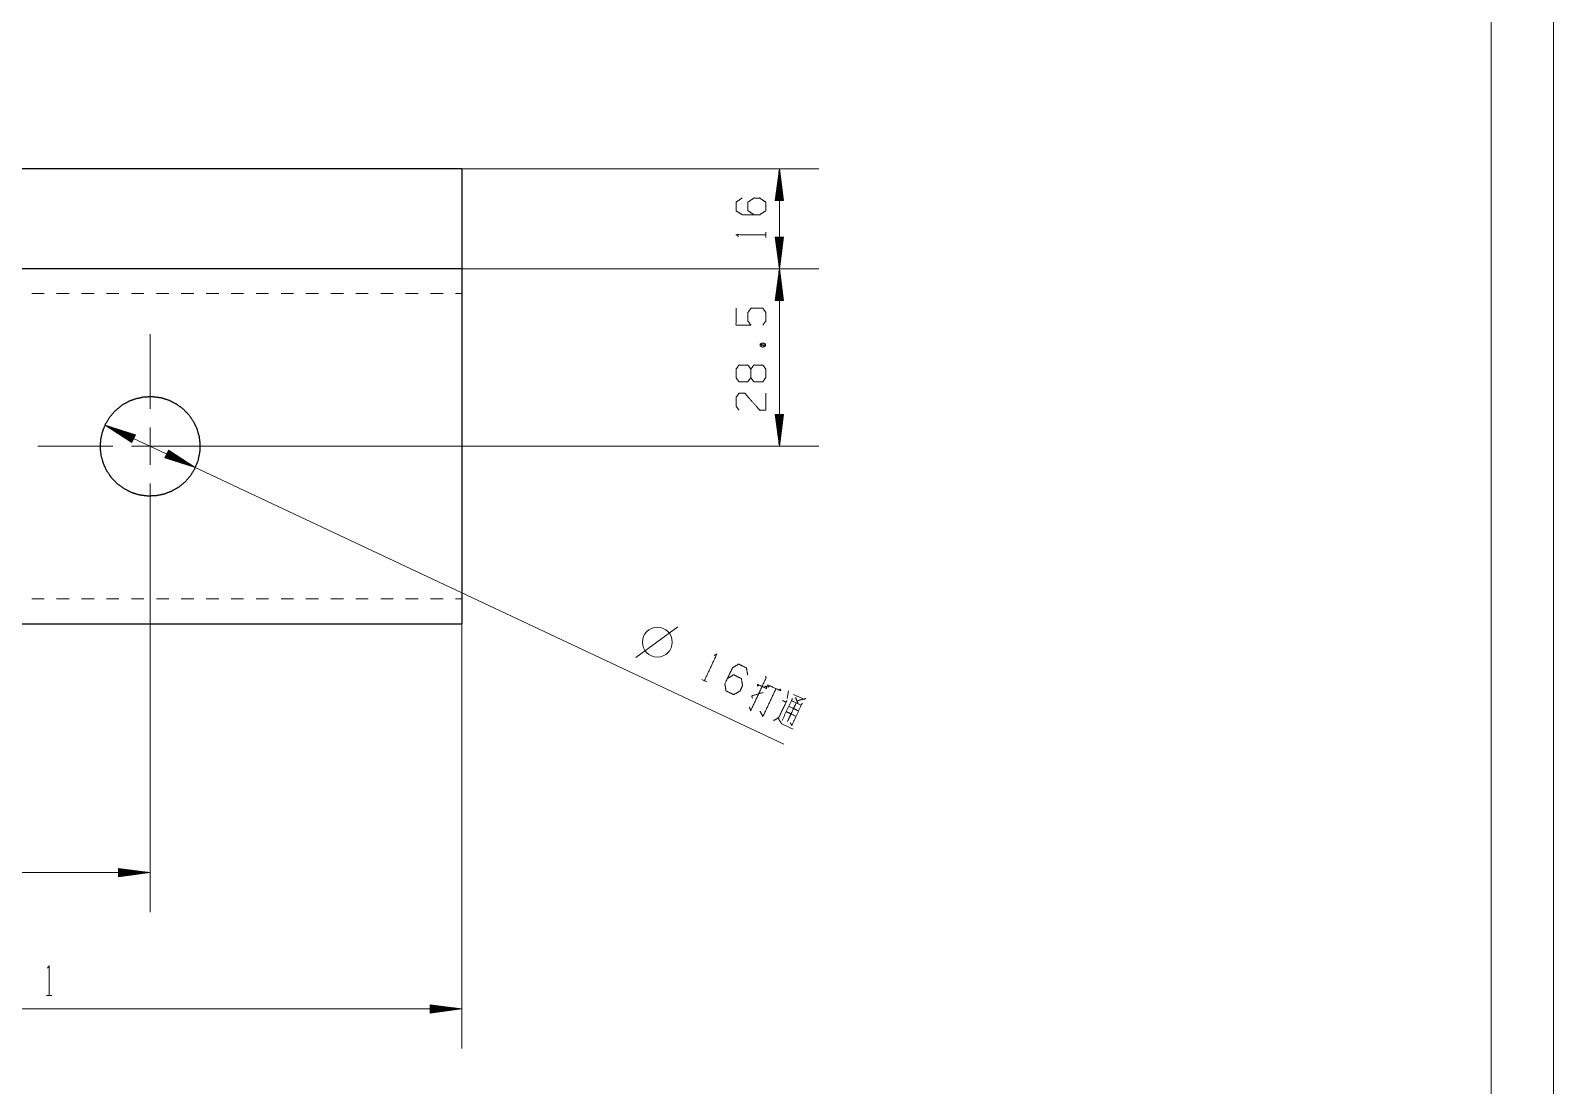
# Model space of a CAD drawing. Header units: millimetres. Extents: x 0 to 420, y 0 to 297.
# Drawn here: x 297.8 to 420, y 127.7 to 212.3 of the extents above; entities that cross this region are included whole.
import ezdxf

# ---------------------------------------------------------------- set-up
doc = ezdxf.new("R2010")
doc.units = ezdxf.units.MM
doc.layers.add('101', color=7, linetype='Continuous', true_color=0xffffff)

msp = doc.modelspace()

# ---------------------------------------------------------------- linework, layer by layer
at = {"layer": '101', "color": 133, "linetype": 'Continuous', "lineweight": 18}
for p, q in [((420, 0), (420, 297)), ((415, 5), (415, 292))]:
    msp.add_line(p, q, dxfattribs=at)
at = {"layer": '101', "color": 252, "linetype": 'Continuous', "lineweight": 25}
for p, q in [((332.41, 201.21), (269.91, 201.21)), ((332.41, 201.21), (332.41, 193.21)), ((332.41, 193.21), (261.91, 193.21))]:
    msp.add_line(p, q, dxfattribs=at)
at = {"layer": '101', "color": 22, "linetype": 'Continuous', "lineweight": 18}
for p, q in [((332.41, 201.21), (361.06, 201.21)), ((357.89, 201.21), (357.55, 198.67)), ((357.81, 198.67), (357.81, 200.63)), ((357.86, 198.67), (357.86, 201.01)), ((357.89, 193.21), (357.89, 201.21)), ((358.22, 198.67), (357.89, 201.21)), ((357.91, 198.67), (357.91, 201.01)), ((357.96, 198.67), (357.96, 200.63)), ((357.66, 198.67), (357.66, 199.47)), ((357.71, 198.67), (357.71, 199.86)), ((357.76, 198.67), (357.76, 200.24)), ((358.02, 198.67), (358.02, 200.24)), ((358.07, 198.67), (358.07, 199.86)), ((358.12, 198.67), (358.12, 199.47)), ((357.55, 198.67), (358.22, 198.67)), ((357.56, 198.67), (357.56, 198.7)), ((357.56, 198.67), (357.56, 198.7)), ((357.61, 198.67), (357.61, 199.08)), ((358.17, 198.67), (358.17, 199.08)), ((358.22, 198.67), (358.22, 198.7)), ((358.22, 198.67), (358.22, 198.7)), ((358.22, 195.75), (357.55, 195.75)), ((357.55, 195.75), (357.89, 193.21)), ((357.56, 195.75), (357.56, 195.71)), ((357.56, 195.75), (357.56, 195.71)), ((357.61, 195.75), (357.61, 195.33)), ((357.66, 195.75), (357.66, 194.94)), ((357.71, 195.75), (357.71, 194.56)), ((357.76, 195.75), (357.76, 194.17)), ((357.81, 195.75), (357.81, 193.78)), ((357.86, 195.75), (357.86, 193.4)), ((357.89, 193.21), (358.22, 195.75)), ((357.91, 195.75), (357.91, 193.4)), ((357.96, 195.75), (357.96, 193.78)), ((358.02, 195.75), (358.02, 194.17)), ((358.07, 195.75), (358.07, 194.56)), ((358.12, 195.75), (358.12, 194.94)), ((358.17, 195.75), (358.17, 195.33)), ((358.22, 195.75), (358.22, 195.71)), ((358.22, 195.75), (358.22, 195.71)), ((332.41, 193.21), (361.06, 193.21)), ((332.41, 193.21), (361.06, 193.21)), ((357.89, 193.21), (357.55, 190.67)), ((357.89, 178.96), (357.89, 193.21)), ((358.22, 190.67), (357.89, 193.21)), ((357.71, 190.67), (357.71, 191.86)), ((357.76, 190.67), (357.76, 192.24)), ((357.81, 190.67), (357.81, 192.63)), ((357.86, 190.67), (357.86, 193.01)), ((357.91, 190.67), (357.91, 193.01)), ((357.96, 190.67), (357.96, 192.63)), ((358.02, 190.67), (358.02, 192.24)), ((358.07, 190.67), (358.07, 191.86)), ((332.41, 191.21), (332.41, 130.63)), ((357.55, 190.67), (358.22, 190.67)), ((357.56, 190.67), (357.56, 190.7)), ((357.56, 190.67), (357.56, 190.7)), ((357.61, 190.67), (357.61, 191.08)), ((357.66, 190.67), (357.66, 191.47)), ((358.12, 190.67), (358.12, 191.47)), ((358.17, 190.67), (358.17, 191.08)), ((358.22, 190.67), (358.22, 190.7)), ((358.22, 190.67), (358.22, 190.7)), ((357.55, 181.5), (357.89, 178.96)), ((358.22, 181.5), (357.55, 181.5)), ((357.56, 181.5), (357.56, 181.46)), ((357.56, 181.5), (357.56, 181.46)), ((357.61, 181.5), (357.61, 181.08)), ((357.66, 181.5), (357.66, 180.69)), ((357.71, 181.5), (357.71, 180.31)), ((357.76, 181.5), (357.76, 179.92)), ((357.81, 181.5), (357.81, 179.53)), ((357.86, 181.5), (357.86, 179.15)), ((357.89, 178.96), (358.22, 181.5)), ((357.91, 181.5), (357.91, 179.15)), ((357.96, 181.5), (357.96, 179.53)), ((358.02, 181.5), (358.02, 179.92)), ((358.07, 181.5), (358.07, 180.31)), ((358.12, 181.5), (358.12, 180.69)), ((358.17, 181.5), (358.17, 181.08)), ((358.22, 181.5), (358.22, 181.46)), ((358.22, 181.5), (358.22, 181.46)), ((303.79, 180.66), (305.95, 179.27)), ((303.79, 180.66), (358.25, 155.06)), ((306.23, 179.88), (303.79, 180.66)), ((306.08, 179.55), (303.96, 180.55)), ((306.1, 179.6), (303.98, 180.6)), ((306.06, 179.51), (304.29, 180.34)), ((306.12, 179.65), (304.35, 180.48)), ((306.04, 179.46), (304.61, 180.13)), ((306.15, 179.69), (304.72, 180.36)), ((306.02, 179.42), (304.94, 179.92)), ((306.17, 179.74), (305.09, 180.24)), ((306, 179.37), (305.27, 179.71)), ((306.19, 179.78), (305.46, 180.13)), ((306.21, 179.83), (305.83, 180.01)), ((305.95, 179.27), (306.23, 179.88)), ((306.23, 179.88), (306.2, 179.89)), ((306.23, 179.88), (306.2, 179.89)), ((305.97, 179.32), (305.6, 179.5)), ((305.95, 179.28), (305.92, 179.29)), ((305.95, 179.28), (305.92, 179.29)), ((307.41, 178.96), (361.06, 178.96)), ((308.88, 178.64), (308.59, 178.03)), ((308.77, 178.4), (310.54, 177.57)), ((308.79, 178.45), (310.21, 177.78)), ((308.81, 178.5), (309.89, 177.99)), ((308.83, 178.54), (309.56, 178.2)), ((308.85, 178.59), (309.23, 178.41)), ((311.03, 177.25), (308.88, 178.64)), ((308.88, 178.63), (308.9, 178.62)), ((308.88, 178.63), (308.9, 178.62)), ((308.59, 178.04), (308.62, 178.02)), ((308.59, 178.04), (308.62, 178.02)), ((308.59, 178.03), (311.03, 177.25)), ((308.62, 178.08), (308.99, 177.9)), ((308.64, 178.13), (309.36, 177.79)), ((308.66, 178.17), (309.74, 177.67)), ((308.68, 178.22), (310.11, 177.55)), ((308.7, 178.27), (310.48, 177.43)), ((308.72, 178.31), (310.85, 177.31)), ((308.75, 178.36), (310.87, 177.36)), ((307.41, 169.96), (307.41, 141.57)), ((307.41, 144.75), (261.91, 144.75)), ((304.87, 145.08), (304.87, 144.41)), ((304.87, 145.08), (304.91, 145.08)), ((307.41, 144.75), (304.87, 145.08)), ((304.87, 145.08), (304.91, 145.08)), ((304.87, 145.03), (305.29, 145.03)), ((304.87, 144.98), (305.68, 144.98)), ((304.87, 144.92), (306.06, 144.92)), ((304.87, 144.87), (306.45, 144.87)), ((304.87, 144.82), (306.83, 144.82)), ((304.87, 144.77), (307.22, 144.77)), ((304.87, 144.41), (307.41, 144.75)), ((304.87, 144.72), (307.22, 144.72)), ((304.87, 144.67), (306.83, 144.67)), ((304.87, 144.62), (306.45, 144.62)), ((304.87, 144.57), (306.06, 144.57)), ((304.87, 144.52), (305.68, 144.52)), ((304.87, 144.47), (305.29, 144.47)), ((304.87, 144.42), (304.91, 144.42)), ((304.87, 144.42), (304.91, 144.42)), ((261.91, 133.8), (332.41, 133.8)), ((329.87, 134.14), (329.87, 133.47)), ((332.41, 133.8), (329.87, 134.14)), ((329.87, 134.13), (329.91, 134.13)), ((329.87, 134.13), (329.91, 134.13)), ((329.87, 134.08), (330.29, 134.08)), ((329.87, 134.03), (330.68, 134.03)), ((329.87, 133.98), (331.06, 133.98)), ((329.87, 133.93), (331.45, 133.93)), ((329.87, 133.88), (331.83, 133.88)), ((329.87, 133.83), (332.22, 133.83)), ((329.87, 133.47), (332.41, 133.8)), ((329.87, 133.78), (332.22, 133.78)), ((329.87, 133.73), (331.83, 133.73)), ((329.87, 133.67), (331.45, 133.67)), ((329.87, 133.62), (331.06, 133.62)), ((329.87, 133.57), (330.68, 133.57)), ((329.87, 133.52), (330.29, 133.52)), ((329.87, 133.47), (329.91, 133.47)), ((329.87, 133.47), (329.91, 133.47))]:
    msp.add_line(p, q, dxfattribs=at)
at = {"layer": '101', "color": 72, "linetype": 'Continuous', "lineweight": 18}
for p, q in [((356.8, 195.72), (356.8, 196.15)), ((356.35, 187), (356.77, 187.16)), ((346.38, 162.02), (349.74, 164.47)), ((351.68, 160.23), (352.06, 160.05)), ((358.62, 159.32), (358.51, 158.71)), ((299.1, 134.89), (299.52, 134.89))]:
    msp.add_line(p, q, dxfattribs=at)
at = {"layer": '101', "color": 53, "linetype": 'Continuous', "lineweight": 18}
for p, q in [((298.91, 191.21), (297.91, 191.21)), ((300.91, 191.21), (299.91, 191.21)), ((302.91, 191.21), (301.91, 191.21)), ((304.91, 191.21), (303.91, 191.21)), ((306.91, 191.21), (305.91, 191.21)), ((308.91, 191.21), (307.91, 191.21)), ((310.91, 191.21), (309.91, 191.21)), ((312.91, 191.21), (311.91, 191.21)), ((314.91, 191.21), (313.91, 191.21)), ((316.91, 191.21), (315.91, 191.21)), ((318.91, 191.21), (317.91, 191.21)), ((320.91, 191.21), (319.91, 191.21)), ((322.91, 191.21), (321.91, 191.21)), ((324.91, 191.21), (323.91, 191.21)), ((326.91, 191.21), (325.91, 191.21)), ((328.91, 191.21), (327.91, 191.21)), ((330.91, 191.21), (329.91, 191.21)), ((332.41, 191.21), (331.91, 191.21)), ((303.67, 177.54), (303.8, 177.26)), ((304.11, 176.73), (304.28, 176.47)), ((297.91, 166.71), (298.91, 166.71)), ((299.91, 166.71), (300.91, 166.71)), ((301.91, 166.71), (302.91, 166.71)), ((303.91, 166.71), (304.91, 166.71)), ((305.91, 166.71), (306.91, 166.71)), ((307.91, 166.71), (308.91, 166.71)), ((309.91, 166.71), (310.91, 166.71)), ((311.91, 166.71), (312.91, 166.71)), ((313.91, 166.71), (314.91, 166.71)), ((315.91, 166.71), (316.91, 166.71)), ((317.91, 166.71), (318.91, 166.71)), ((319.91, 166.71), (320.91, 166.71)), ((321.91, 166.71), (322.91, 166.71)), ((323.91, 166.71), (324.91, 166.71)), ((325.91, 166.71), (326.91, 166.71)), ((327.91, 166.71), (328.91, 166.71)), ((329.91, 166.71), (330.91, 166.71)), ((331.91, 166.71), (332.41, 166.71))]:
    msp.add_line(p, q, dxfattribs=at)
at = {"layer": '101', "color": 151, "linetype": 'Continuous', "lineweight": 18}
for p, q in [((307.41, 181.96), (307.41, 187.96)), ((307.41, 177.46), (307.41, 180.46)), ((304.41, 178.96), (298.41, 178.96)), ((305.91, 178.96), (308.91, 178.96)), ((310.41, 178.96), (316.41, 178.96)), ((307.41, 175.96), (307.41, 169.96))]:
    msp.add_line(p, q, dxfattribs=at)
at = {"layer": '101', "color": 150, "linetype": 'Continuous', "lineweight": 25}
msp.add_line((282.41, 164.71), (332.41, 164.71), dxfattribs=at)
at = {"layer": '101', "color": 72, "linetype": 'Continuous', "lineweight": 18}
msp.add_circle((348.1, 163.24), 1.2, dxfattribs=at)
for points, knots in [([(355.85, 197.54), (355.37, 197.86), (355.37, 198.55), (355.85, 198.88), (356.32, 198.88), (356.8, 198.55), (356.8, 197.86), (356.32, 197.54), (354.9, 197.54), (354.42, 197.86), (354.42, 198.55), (354.9, 198.88)], [0, 0, 0.076959, 0.169757, 0.248067, 0.312014, 0.390328, 0.483126, 0.56009, 0.751924, 0.828888, 0.921685, 1, 1]), ([(354.62, 195.8), (354.42, 195.94), (356.8, 195.94)], [0, 0, 0.093493, 1, 1]), ([(356.57, 188.68), (356.8, 189.01), (356.8, 189.7), (356.57, 190.04), (355.62, 190.04), (355.37, 189.7), (355.37, 189.01), (355.6, 188.68), (354.42, 188.68), (354.42, 190.04)], [0, 0, 0.062231, 0.168347, 0.230575, 0.376817, 0.441264, 0.54738, 0.609608, 0.790489, 1, 1]), ([(356.77, 187), (356.77, 187.16), (356.55, 187.25), (356.35, 187.16), (356.35, 187), (356.55, 186.91), (356.77, 187), (356.35, 187.16)], [0, 0, 0.09397, 0.236773, 0.365958, 0.459928, 0.589113, 0.731916, 1, 1]), ([(355.6, 184.46), (355.37, 184.14), (354.65, 184.14), (354.42, 184.46), (354.42, 185.15), (354.65, 185.48), (355.37, 185.48), (355.6, 185.15), (355.6, 184.46), (355.85, 184.12), (356.55, 184.12), (356.8, 184.46), (356.8, 185.15), (356.57, 185.48), (355.85, 185.48), (355.6, 185.15)], [0, 0, 0.047571, 0.136082, 0.183656, 0.267812, 0.317165, 0.405676, 0.455027, 0.539182, 0.590293, 0.675756, 0.726867, 0.811023, 0.860376, 0.948887, 1, 1]), ([(354.65, 181.86), (354.42, 182.18), (354.42, 182.87), (354.65, 183.21), (355.12, 183.21), (356.32, 181.85), (356.8, 181.86), (356.8, 183.21)], [0, 0, 0.069693, 0.192978, 0.265277, 0.350225, 0.674739, 0.759753, 1, 1]), ([(352.67, 162.17), (352.88, 162.29), (351.87, 160.14)], [0, 0, 0.093497, 1, 1]), ([(353.73, 160.32), (354.22, 160.62), (354.84, 160.32), (354.94, 159.75), (354.74, 159.32), (354.23, 159.03), (353.61, 159.33), (353.52, 159.89), (354.13, 161.18), (354.62, 161.48), (355.24, 161.18), (355.35, 160.61)], [0, 0, 0.076967, 0.169764, 0.248077, 0.312022, 0.390333, 0.48313, 0.560093, 0.751928, 0.82889, 0.921687, 1, 1]), ([(356.78, 160.51), (356.83, 160.38), (355.6, 157.75), (355.48, 158.03)], [0, 0, 0.043507, 0.909079, 1, 1]), ([(355.73, 158.74), (355.68, 158.93), (356.59, 159.2)], [0, 0, 0.170849, 1, 1]), ([(356.26, 159.79), (356.15, 159.71), (356.12, 159.86), (356.87, 159.51), (356.84, 159.72), (356.66, 159.6)], [0, 0, 0.092871, 0.191865, 0.729061, 0.867657, 1, 1]), ([(357.61, 159.49), (356.57, 157.27), (356.34, 157.71)], [0, 0, 0.833012, 1, 1]), ([(357.14, 159.71), (356.97, 159.63), (356.96, 159.82), (358, 159.33), (357.98, 159.48), (357.86, 159.4)], [0, 0, 0.105904, 0.212685, 0.838407, 0.921782, 1, 1]), ([(359.03, 159.04), (359.87, 158.65), (360.01, 158.72), (359.3, 158.53), (359.19, 158.8), (359.38, 158.33)], [0, 0, 0.350352, 0.412843, 0.694402, 0.805528, 1, 1]), ([(358.14, 158.55), (358.43, 158.42), (358.5, 158.57), (357.88, 157.26), (357.68, 157.08), (357.52, 156.99), (357.39, 156.97)], [0, 0, 0.125839, 0.195058, 0.768565, 0.875972, 0.94863, 1, 1]), ([(358.11, 156.96), (358.93, 158.7), (358.86, 158.54), (359.64, 158.18), (359.72, 158.33), (358.89, 156.57), (358.76, 156.77)], [0, 0, 0.361689, 0.39457, 0.557301, 0.590183, 0.956571, 1, 1]), ([(358.68, 158.08), (359.43, 157.72), (359.03, 157.91), (359.22, 158.32), (358.54, 156.87), (358.83, 157.48), (358.46, 157.65), (359.23, 157.29)], [0, 0, 0.158162, 0.242287, 0.327961, 0.632578, 0.761086, 0.83848, 1, 1]), ([(357.83, 157.15), (357.85, 157.03), (357.97, 156.86), (358.09, 156.67), (358.99, 156.25)], [0, 0, 0.07919, 0.210504, 0.359967, 1, 1]), ([(299.17, 137.07), (299.31, 137.27), (299.31, 134.89)], [0, 0, 0.093491, 1, 1])]:
    msp.add_open_spline(points, degree=1, knots=knots, dxfattribs=at)
at = {"layer": '101', "color": 150, "linetype": 'Continuous', "lineweight": 25}
for points, knots in [([(332.41, 193.21), (332.41, 192.79), (332.41, 191.57), (332.41, 189.62), (332.41, 187.05), (332.41, 184.01), (332.41, 180.67), (332.41, 178.96)], [0, 0, 0.029058, 0.114544, 0.251489, 0.431935, 0.645395, 0.879462, 1, 1]), ([(303.9, 177.04), (304.28, 176.47), (304.74, 175.98), (305.29, 175.57), (305.89, 175.26), (306.54, 175.05), (307.21, 174.96), (307.87, 174.98), (308.51, 175.11), (309.11, 175.34), (309.67, 175.66), (310.19, 176.07), (310.63, 176.57), (310.98, 177.15), (311.24, 177.79), (311.38, 178.45), (311.41, 179.12), (311.33, 179.77), (311.15, 180.39), (310.92, 180.87), (310.55, 181.44), (310.08, 181.93), (309.54, 182.34), (308.94, 182.65), (308.29, 182.86), (307.62, 182.95), (306.96, 182.93), (306.32, 182.8), (305.71, 182.58), (305.15, 182.26), (304.64, 181.84), (304.2, 181.34), (303.84, 180.76), (303.59, 180.12), (303.45, 179.47), (303.42, 178.79), (303.5, 178.15), (303.68, 177.52), (303.9, 177.04)], [0, 0, 0.027057, 0.054074, 0.081107, 0.108206, 0.135231, 0.162324, 0.188446, 0.214532, 0.240288, 0.265968, 0.292424, 0.318877, 0.346032, 0.373268, 0.400059, 0.426889, 0.452858, 0.478771, 0.5, 0.527057, 0.554074, 0.581108, 0.608206, 0.635231, 0.662324, 0.688446, 0.714532, 0.740288, 0.765968, 0.792424, 0.818877, 0.846032, 0.873267, 0.900058, 0.926889, 0.952857, 0.978772, 1, 1]), ([(332.41, 178.96), (332.41, 175.55), (332.41, 172.33), (332.41, 169.51), (332.41, 167.23), (332.41, 165.63), (332.41, 164.81), (332.41, 164.71)], [0, 0, 0.239315, 0.464723, 0.663122, 0.822984, 0.935016, 0.992709, 1, 1])]:
    msp.add_open_spline(points, degree=1, knots=knots, dxfattribs=at)

doc.saveas('drawing.dxf')
